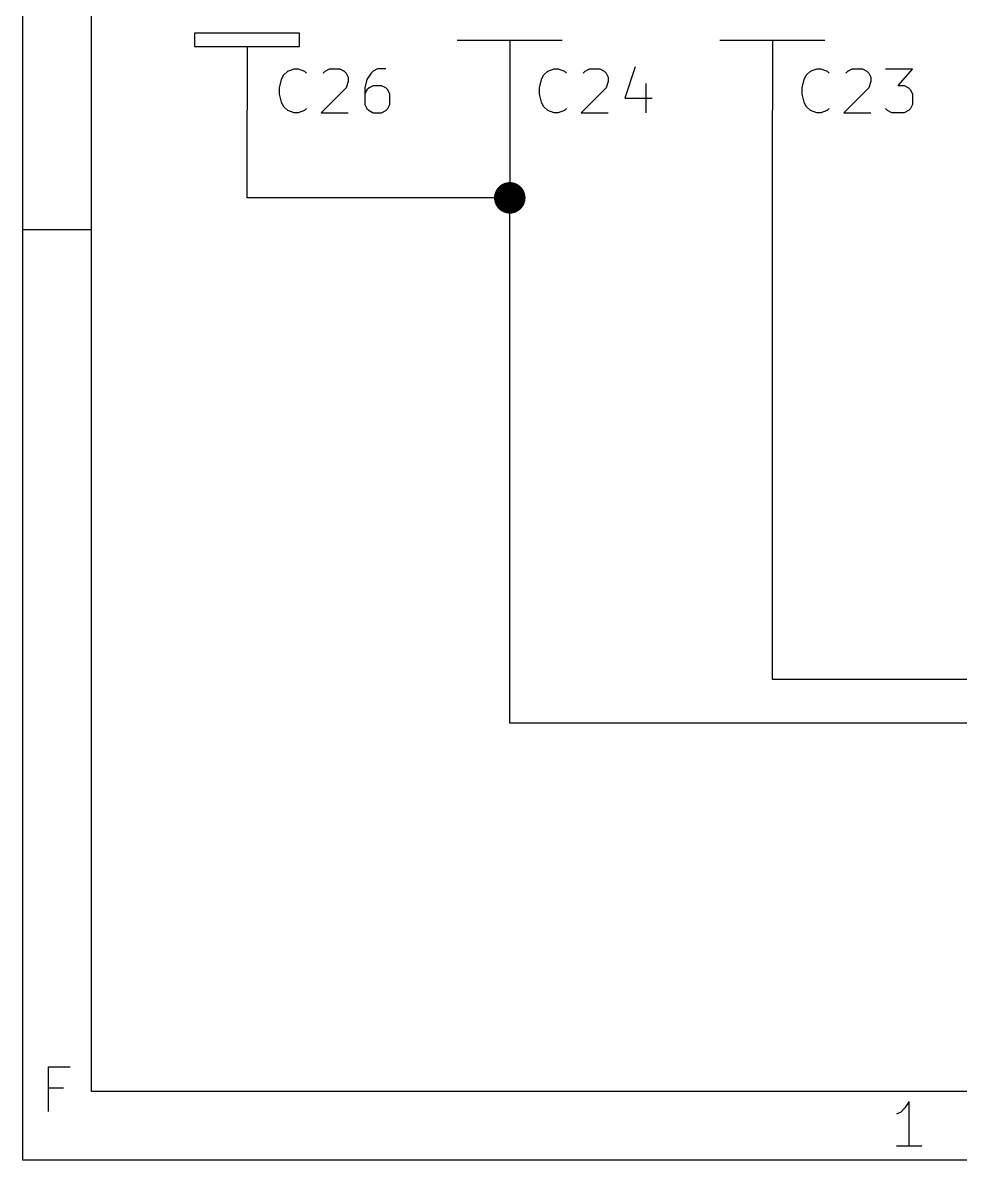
# Model space of a CAD drawing. Header units: inches. Extents: x 0.4 to 16.1, y -11.3 to -0.4.
# Drawn here: x 0.394 to 1.465, y -11.299 to -10 of the extents above; entities that cross this region are included whole.
import ezdxf

# ---------------------------------------------------------------- set-up
doc = ezdxf.new("R2010")
doc.units = ezdxf.units.IN
doc.header["$MEASUREMENT"] = 0
for name, color, linetype in [('GREENSIXTYFIVE', 129, 'CONTINUOUS'), ('LIGHTGREEN', 92, 'CONTINUOUS'), ('RED', 14, 'CONTINUOUS')]:
    doc.layers.add(name, color=color, linetype=linetype)

msp = doc.modelspace()

# ---------------------------------------------------------------- linework, layer by layer
at = {"layer": 'GREENSIXTYFIVE', "linetype": 'CONTINUOUS'}
for p, q in [((0.6917, -10.0599), (0.6964, -10.0552)), ((0.6964, -10.0552), (0.7036, -10.0528)), ((0.7036, -10.0528), (0.7083, -10.0528)), ((0.7083, -10.0528), (0.7155, -10.0552)), ((0.7155, -10.0552), (0.7179, -10.0576)), ((0.7369, -10.0576), (0.7393, -10.0552)), ((0.7393, -10.0552), (0.744, -10.0528)), ((0.744, -10.0528), (0.756, -10.0528)), ((0.756, -10.0528), (0.7607, -10.0552)), ((0.7607, -10.0552), (0.7631, -10.0576)), ((0.794, -10.0552), (0.7917, -10.0576)), ((0.7988, -10.0528), (0.794, -10.0552)), ((0.8083, -10.0528), (0.7988, -10.0528)), ((0.9887, -10.0599), (0.9934, -10.0552)), ((0.9887, -10.0599), (0.9934, -10.0552)), ((0.9934, -10.0552), (1.0006, -10.0528)), ((0.9934, -10.0552), (1.0006, -10.0528)), ((1.0006, -10.0528), (1.0053, -10.0528)), ((1.0006, -10.0528), (1.0053, -10.0528)), ((1.0053, -10.0528), (1.0125, -10.0552)), ((1.0053, -10.0528), (1.0125, -10.0552)), ((1.0125, -10.0552), (1.0149, -10.0576)), ((1.0125, -10.0552), (1.0149, -10.0576)), ((1.0339, -10.0576), (1.0363, -10.0552)), ((1.0339, -10.0576), (1.0363, -10.0552)), ((1.0363, -10.0552), (1.041, -10.0528)), ((1.0363, -10.0552), (1.041, -10.0528)), ((1.041, -10.0528), (1.0529, -10.0528)), ((1.041, -10.0528), (1.0529, -10.0528)), ((1.0529, -10.0528), (1.0577, -10.0552)), ((1.0529, -10.0528), (1.0577, -10.0552)), ((1.0577, -10.0552), (1.0601, -10.0576)), ((1.0577, -10.0552), (1.0601, -10.0576)), ((1.0934, -10.0504), (1.0815, -10.0861)), ((1.0934, -10.0504), (1.0815, -10.0861)), ((1.2887, -10.0599), (1.2934, -10.0552)), ((1.2887, -10.0599), (1.2934, -10.0552)), ((1.2934, -10.0552), (1.3006, -10.0528)), ((1.2934, -10.0552), (1.3006, -10.0528)), ((1.3006, -10.0528), (1.3053, -10.0528)), ((1.3006, -10.0528), (1.3053, -10.0528)), ((1.3053, -10.0528), (1.3125, -10.0552)), ((1.3053, -10.0528), (1.3125, -10.0552)), ((1.3125, -10.0552), (1.3149, -10.0576)), ((1.3125, -10.0552), (1.3149, -10.0576)), ((1.3339, -10.0576), (1.3363, -10.0552)), ((1.3339, -10.0576), (1.3363, -10.0552)), ((1.3363, -10.0552), (1.341, -10.0528)), ((1.3363, -10.0552), (1.341, -10.0528)), ((1.341, -10.0528), (1.3529, -10.0528)), ((1.341, -10.0528), (1.3529, -10.0528)), ((1.3529, -10.0528), (1.3577, -10.0552)), ((1.3529, -10.0528), (1.3577, -10.0552)), ((1.3577, -10.0552), (1.3601, -10.0576)), ((1.3577, -10.0552), (1.3601, -10.0576)), ((1.3791, -10.0528), (1.4101, -10.0528)), ((1.3791, -10.0528), (1.4101, -10.0528)), ((1.4101, -10.0528), (1.3934, -10.0718)), ((1.4101, -10.0528), (1.3934, -10.0718)), ((0.6869, -10.0742), (0.6893, -10.0647)), ((0.6893, -10.0647), (0.6917, -10.0599)), ((0.7631, -10.0576), (0.7655, -10.0623)), ((0.7655, -10.0671), (0.7631, -10.0742)), ((0.7655, -10.0623), (0.7655, -10.0671)), ((0.7869, -10.0647), (0.7845, -10.0742)), ((0.7917, -10.0576), (0.7869, -10.0647)), ((0.9839, -10.0742), (0.9863, -10.0647)), ((0.9839, -10.0742), (0.9863, -10.0647)), ((0.9863, -10.0647), (0.9887, -10.0599)), ((0.9863, -10.0647), (0.9887, -10.0599)), ((1.0601, -10.0576), (1.0625, -10.0623)), ((1.0601, -10.0576), (1.0625, -10.0623)), ((1.0625, -10.0671), (1.0601, -10.0742)), ((1.0625, -10.0671), (1.0601, -10.0742)), ((1.0625, -10.0623), (1.0625, -10.0671)), ((1.0625, -10.0623), (1.0625, -10.0671)), ((1.1053, -10.0695), (1.1053, -10.1028)), ((1.1053, -10.0695), (1.1053, -10.1028)), ((1.2839, -10.0742), (1.2863, -10.0647)), ((1.2839, -10.0742), (1.2863, -10.0647)), ((1.2863, -10.0647), (1.2887, -10.0599)), ((1.2863, -10.0647), (1.2887, -10.0599)), ((1.3601, -10.0576), (1.3625, -10.0623)), ((1.3601, -10.0576), (1.3625, -10.0623)), ((1.3625, -10.0671), (1.3601, -10.0742)), ((1.3625, -10.0671), (1.3601, -10.0742)), ((1.3625, -10.0623), (1.3625, -10.0671)), ((1.3625, -10.0623), (1.3625, -10.0671)), ((0.6869, -10.0814), (0.6869, -10.0742)), ((0.6893, -10.0909), (0.6869, -10.0814)), ((0.7631, -10.0742), (0.7345, -10.1028)), ((0.7845, -10.0742), (0.7845, -10.0933)), ((0.7869, -10.0766), (0.7845, -10.0814)), ((0.7893, -10.0742), (0.7869, -10.0766)), ((0.794, -10.0719), (0.7893, -10.0742)), ((0.8036, -10.0719), (0.794, -10.0719)), ((0.8083, -10.0742), (0.8036, -10.0719)), ((0.8107, -10.0766), (0.8083, -10.0742)), ((0.8131, -10.0814), (0.8107, -10.0766)), ((0.8131, -10.0933), (0.8131, -10.0814)), ((0.9839, -10.0814), (0.9839, -10.0742)), ((0.9839, -10.0814), (0.9839, -10.0742)), ((0.9863, -10.0909), (0.9839, -10.0814)), ((0.9863, -10.0909), (0.9839, -10.0814)), ((1.0601, -10.0742), (1.0315, -10.1028)), ((1.0601, -10.0742), (1.0315, -10.1028)), ((1.2839, -10.0814), (1.2839, -10.0742)), ((1.2839, -10.0814), (1.2839, -10.0742)), ((1.2863, -10.0909), (1.2839, -10.0814)), ((1.2863, -10.0909), (1.2839, -10.0814)), ((1.3601, -10.0742), (1.3315, -10.1028)), ((1.3601, -10.0742), (1.3315, -10.1028)), ((1.3934, -10.0718), (1.4006, -10.0718)), ((1.3934, -10.0718), (1.4006, -10.0718)), ((1.4006, -10.0718), (1.4053, -10.0742)), ((1.4006, -10.0718), (1.4053, -10.0742)), ((1.4053, -10.0742), (1.4077, -10.0766)), ((1.4053, -10.0742), (1.4077, -10.0766)), ((1.4077, -10.0766), (1.4101, -10.0814)), ((1.4077, -10.0766), (1.4101, -10.0814)), ((1.4101, -10.0814), (1.4101, -10.0933)), ((1.4101, -10.0814), (1.4101, -10.0933)), ((0.6917, -10.0957), (0.6893, -10.0909)), ((0.7845, -10.0933), (0.7869, -10.098)), ((0.8107, -10.098), (0.8131, -10.0933)), ((0.9887, -10.0957), (0.9863, -10.0909)), ((0.9887, -10.0957), (0.9863, -10.0909)), ((1.0815, -10.0861), (1.1125, -10.0861)), ((1.0815, -10.0861), (1.1125, -10.0861)), ((1.2887, -10.0957), (1.2863, -10.0909)), ((1.2887, -10.0957), (1.2863, -10.0909)), ((1.4101, -10.0933), (1.4077, -10.098)), ((1.4101, -10.0933), (1.4077, -10.098)), ((0.6964, -10.1004), (0.6917, -10.0957)), ((0.7036, -10.1028), (0.6964, -10.1004)), ((0.7083, -10.1028), (0.7036, -10.1028)), ((0.7155, -10.1004), (0.7083, -10.1028)), ((0.7179, -10.098), (0.7155, -10.1004)), ((0.7345, -10.1028), (0.7655, -10.1028)), ((0.7869, -10.098), (0.7893, -10.1004)), ((0.7893, -10.1004), (0.794, -10.1028)), ((0.794, -10.1028), (0.8036, -10.1028)), ((0.8036, -10.1028), (0.8083, -10.1004)), ((0.8083, -10.1004), (0.8107, -10.098)), ((0.9934, -10.1004), (0.9887, -10.0957)), ((0.9934, -10.1004), (0.9887, -10.0957)), ((1.0006, -10.1028), (0.9934, -10.1004)), ((1.0006, -10.1028), (0.9934, -10.1004)), ((1.0053, -10.1028), (1.0006, -10.1028)), ((1.0053, -10.1028), (1.0006, -10.1028)), ((1.0125, -10.1004), (1.0053, -10.1028)), ((1.0125, -10.1004), (1.0053, -10.1028)), ((1.0149, -10.098), (1.0125, -10.1004)), ((1.0149, -10.098), (1.0125, -10.1004)), ((1.0315, -10.1028), (1.0625, -10.1028)), ((1.0315, -10.1028), (1.0625, -10.1028)), ((1.2934, -10.1004), (1.2887, -10.0957)), ((1.2934, -10.1004), (1.2887, -10.0957)), ((1.3006, -10.1028), (1.2934, -10.1004)), ((1.3006, -10.1028), (1.2934, -10.1004)), ((1.3053, -10.1028), (1.3006, -10.1028)), ((1.3053, -10.1028), (1.3006, -10.1028)), ((1.3125, -10.1004), (1.3053, -10.1028)), ((1.3125, -10.1004), (1.3053, -10.1028)), ((1.3149, -10.098), (1.3125, -10.1004)), ((1.3149, -10.098), (1.3125, -10.1004)), ((1.3315, -10.1028), (1.3625, -10.1028)), ((1.3315, -10.1028), (1.3625, -10.1028)), ((1.3815, -10.1004), (1.3791, -10.098)), ((1.3815, -10.1004), (1.3791, -10.098)), ((1.3863, -10.1028), (1.3815, -10.1004)), ((1.3863, -10.1028), (1.3815, -10.1004)), ((1.4006, -10.1028), (1.3863, -10.1028)), ((1.4006, -10.1028), (1.3863, -10.1028)), ((1.4053, -10.1004), (1.4006, -10.1028)), ((1.4053, -10.1004), (1.4006, -10.1028)), ((1.4077, -10.098), (1.4053, -10.1004)), ((1.4077, -10.098), (1.4053, -10.1004))]:
    msp.add_line(p, q, dxfattribs=at)
at = {"layer": 'LIGHTGREEN', "linetype": 'CONTINUOUS'}
for p, q in [((0.65, -10.2), (0.65, -10.1)), ((0.95, -10.1), (0.95, -10.2)), ((1.25, -10.75), (1.25, -10.1)), ((0.95, -10.2), (0.65, -10.2)), ((0.95, -10.8), (0.95, -10.2)), ((2.55, -10.75), (1.25, -10.75)), ((2.65, -10.8), (0.95, -10.8))]:
    msp.add_line(p, q, dxfattribs=at)
at = {"layer": 'LIGHTGREEN', "const_width": 0.018}
msp.add_lwpolyline([(0.941, -10.2, 1), (0.959, -10.2, 1)], format="xyb", close=True, dxfattribs=at)
at = {"layer": 'RED', "linetype": 'CONTINUOUS'}
for p, q in [((0.3937, -11.2993), (0.3937, -0.3937)), ((0.4724, -11.2206), (0.4724, -0.4724)), ((0.59, -10.012), (0.59, -10.027)), ((0.71, -10.012), (0.59, -10.012)), ((0.71, -10.027), (0.71, -10.012)), ((0.59, -10.027), (0.71, -10.027)), ((0.65, -10.027), (0.65, -10.1)), ((0.89, -10.02), (1.01, -10.02)), ((0.95, -10.02), (0.95, -10.1)), ((0.95, -10.02), (0.95, -10.1)), ((1.19, -10.02), (1.31, -10.02)), ((1.25, -10.02), (1.25, -10.1)), ((1.25, -10.02), (1.25, -10.1)), ((0.3937, -10.2362), (0.4724, -10.2362)), ((0.4233, -11.2438), (0.4233, -11.1927)), ((0.4233, -11.1927), (0.4477, -11.1927)), ((0.4404, -11.217), (0.4233, -11.217)), ((16.0626, -11.2206), (0.4724, -11.2206)), ((1.4062, -11.2321), (1.4013, -11.2394)), ((1.4062, -11.2833), (1.4062, -11.2321)), ((1.3965, -11.2443), (1.3916, -11.2467)), ((1.4013, -11.2394), (1.3965, -11.2443)), ((1.4208, -11.2833), (1.3916, -11.2833)), ((16.1413, -11.2993), (0.3937, -11.2993))]:
    msp.add_line(p, q, dxfattribs=at)

doc.saveas('drawing.dxf')
